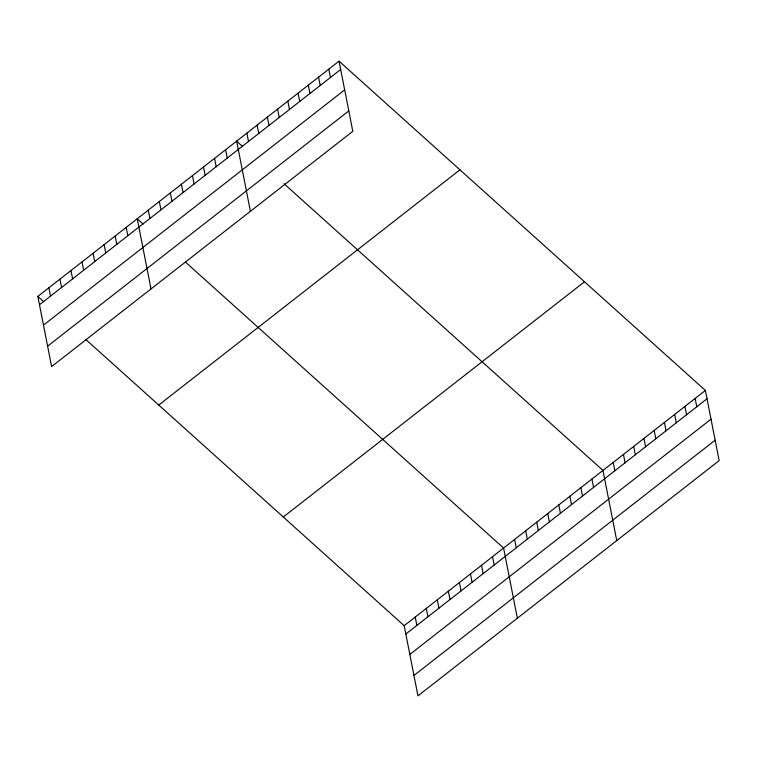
<?xml version="1.0" encoding="UTF-8"?>
<svg xmlns="http://www.w3.org/2000/svg" width="757" height="757" viewBox="0 0 757 757"><rect width="100%" height="100%" fill="white"/><g stroke="black" fill="none" stroke-linecap="round" stroke-linejoin="round"><path stroke-width="1.14" d="M339.041 61.147L352.809 131.311L51.618 366.558L37.85 296.394L339.041 61.147L705.382 390.442L719.15 460.606L417.959 695.853L404.191 625.689L86.043 339.713M39.487 304.73L340.678 69.483M43.49 325.132L344.681 89.884M47.615 346.157L348.807 110.901M158.743 405.061L459.934 169.814M283.298 517.022L584.489 281.774M404.191 625.689L705.382 390.442M405.828 634.035L707.019 398.778M409.83 654.436L711.022 419.179M413.956 675.452L715.147 440.205M242.552 146.451L236.638 141.124L250.406 211.288M283.979 183.686L602.979 470.428L616.747 540.593M143.158 224.081L137.244 218.764L151.012 288.928M185.427 262.073L503.585 548.059L517.353 618.223M37.85 296.394L43.764 301.712M695.144 398.437L696.781 406.783M684.905 406.443L686.542 414.779M674.667 414.439L676.294 422.775M664.419 422.434L666.056 430.78M654.18 430.44L655.817 438.776M643.942 438.435L645.579 446.772M633.704 446.431L635.341 454.768M623.456 454.427L625.093 462.773M613.217 462.432L614.854 470.769M591.936 479.058L593.573 487.394M580.893 487.678L582.53 496.015M569.851 496.308L571.488 504.645M558.808 504.928L560.435 513.274M547.756 513.558L549.393 521.895M536.713 522.179L538.35 530.525M525.67 530.808L527.307 539.145M514.628 539.438L516.265 547.775M492.542 556.688L494.179 565.025M481.499 565.309L483.136 573.655M470.457 573.938L472.094 582.275M459.414 582.559L461.041 590.905M448.362 591.189L449.999 599.525M437.319 599.818L438.956 608.155M328.803 69.142L330.44 77.479M426.276 608.439L427.913 616.785M318.565 77.138L320.202 85.475M415.233 617.069L416.87 625.405M308.326 85.134L309.954 93.48M298.078 93.139L299.715 101.476M287.84 101.135L289.477 109.472M277.601 109.131L279.238 117.477M267.363 117.136L269 125.473M257.115 125.132L258.752 133.469M246.877 133.128L248.514 141.464M225.595 149.754L227.232 158.09M214.553 158.383L216.19 166.72M203.51 167.004L205.147 175.34M192.467 175.633L194.095 183.97M181.415 184.254L183.052 192.6M170.372 192.884L172.009 201.22M159.33 201.513L160.967 209.85M148.287 210.134L149.924 218.47M126.201 227.384L127.838 235.73M115.159 236.014L116.796 244.35M104.116 244.634L105.753 252.98M93.073 253.264L94.701 261.6M82.021 261.894L83.658 270.23M70.978 270.514L72.615 278.85M59.935 279.144L61.572 287.48M48.893 287.764L50.53 296.11"/></g></svg>
